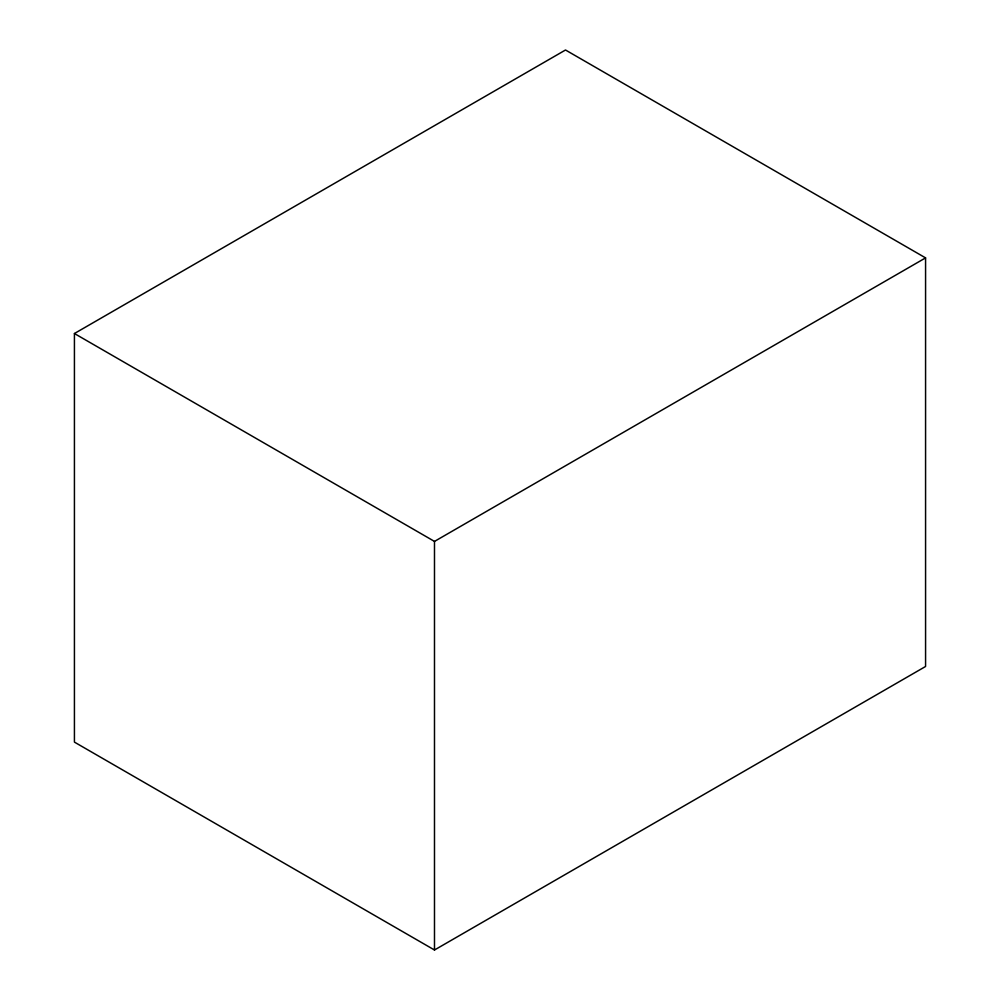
<?xml version="1.0" encoding="UTF-8"?>
<svg xmlns="http://www.w3.org/2000/svg" width="1000" height="1000" viewBox="0 0 1000 1000"><rect width="100%" height="100%" fill="white"/><g stroke="black" fill="none" stroke-linecap="round" stroke-linejoin="round"><path stroke-width="1.5" d="M74.425 333.525L565.513 50L925.575 257.887L925.575 666.475L434.487 950L74.425 742.113L74.425 333.525L434.487 541.413L925.575 257.887M434.487 541.413L434.487 950"/></g></svg>
